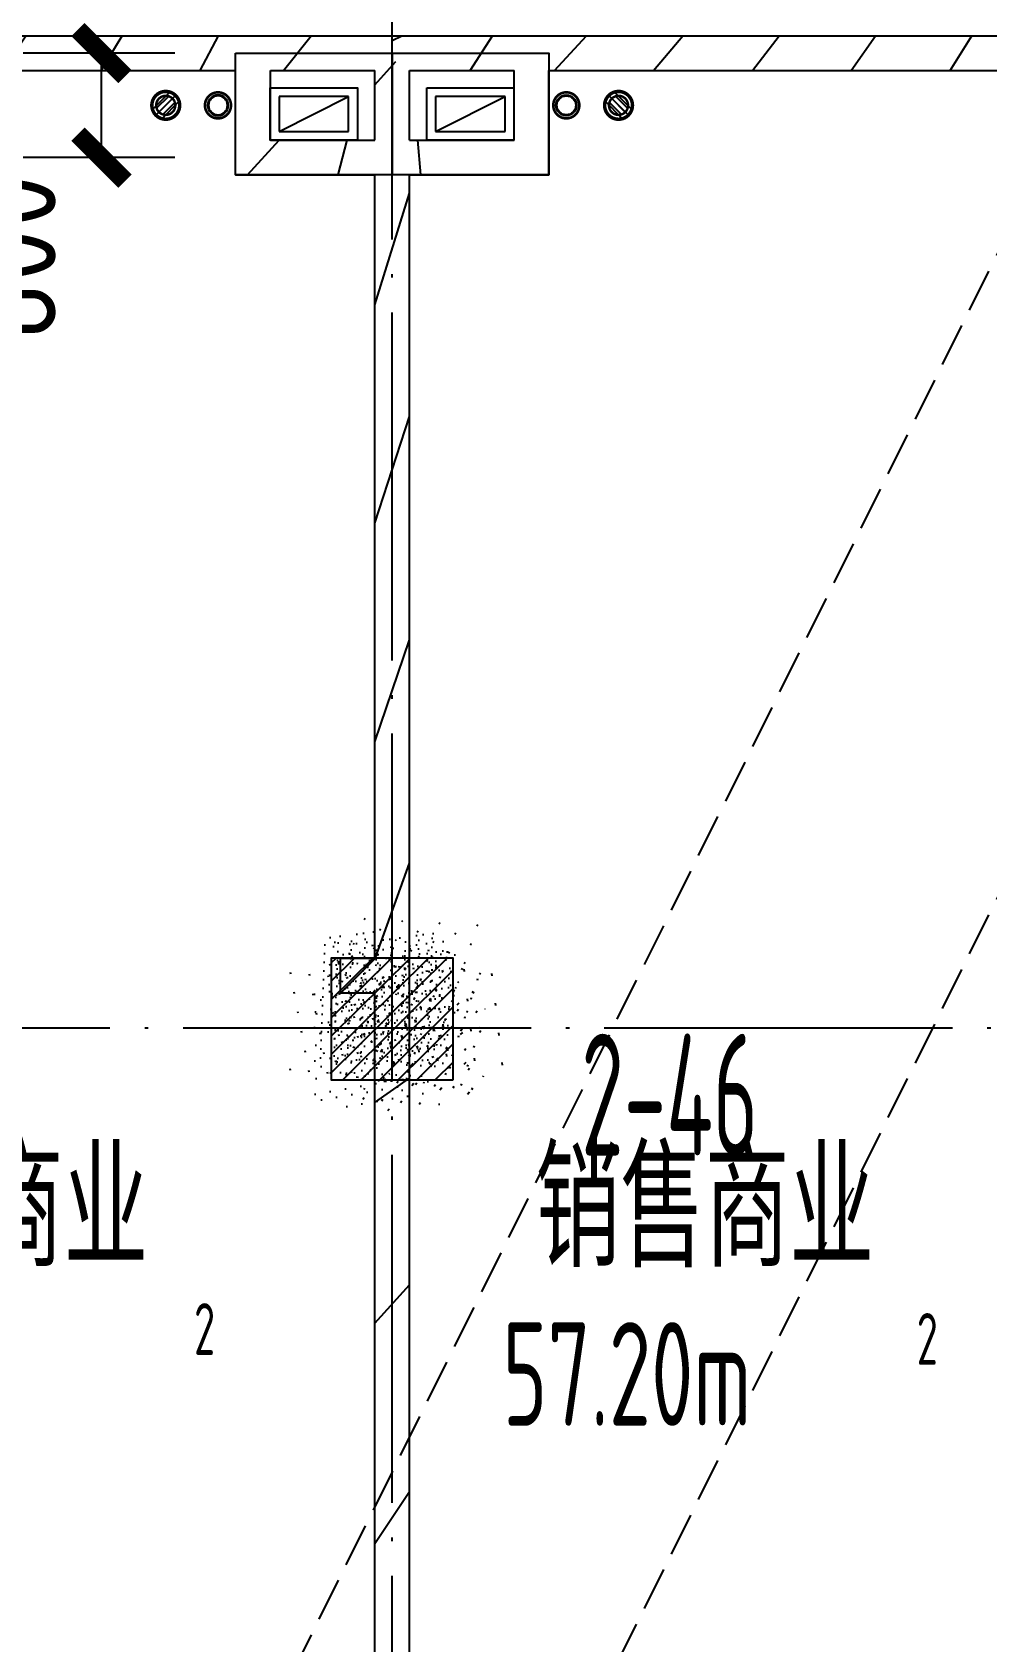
# Model space of a CAD drawing. Header units: inches. Extents: x 0 to 1813292486, y 0 to 3473589894.
# Drawn here: x 600657317 to 600662802, y 3473208889 to 3473218138 of the extents above; entities that cross this region are included whole.
import ezdxf
from ezdxf.enums import TextEntityAlignment as Align

# ---------------------------------------------------------------- set-up
doc = ezdxf.new("R2010")
doc.units = ezdxf.units.IN
doc.header["$LTSCALE"] = 1000
doc.header["$MEASUREMENT"] = 0
for name, pattern in [('AX-MALL-GIRD-200$0$DOTE', [2.4200000000000004, 2, -0.2, 0.02, -0.2]), ('AX-MALL-WALL-P02-QT$0$DASH', [0.35, 0.25, -0.1]), ('AX-MALL-WALL-P02-QT$0$DOTE', [2.4200000000000004, 2, -0.2, 0.02, -0.2]), ('PX-MALL-P02-LG$0$CONTINOUS', [0])]:
    doc.linetypes.add(name, pattern=pattern)
for name, color, linetype in [('A-Anno-Note', 241, 'Continuous'), ('AX-MALL-DIM-P02$0$A-Anno-Dims', 3, 'Continuous'), ('AX-MALL-DIM-P02$0$A-Detl-Thin', 131, 'Continuous'), ('AX-MALL-GIRD-200$0$A-Grid', 222, 'AX-MALL-GIRD-200$0$DOTE'), ('AX-MALL-P02-200$0$A-Anno-Note', 241, 'Continuous'), ('AX-MALL-WALL-P02$0$A-Anno-Note', 241, 'Continuous'), ('AX-MALL-WALL-P02-QT$0$_T_S__T_ELEV_A-STRS', 7, 'Continuous'), ('AX-MALL-WALL-P02-QT$0$A-Detl-Patt', 8, 'Continuous'), ('AX-MALL-WALL-P02-QT$0$A-Detl-Thin', 131, 'Continuous'), ('AX-MALL-WALL-P02-QT$0$A-Wall', 2, 'Continuous'), ('AX-MALL-WALL-P02-QT$0$A-Wall-Patt', 13, 'Continuous'), ('AX-MALL-WALL-P02-QT$0$A-Wind', 4, 'Continuous'), ('AX-MALL-WORD-P02$0$A-Anno-Note', 241, 'Continuous'), ('AX-MALL-WORD-P02$0$A-Spac-Iden', 231, 'Continuous'), ('AX-MALL-ZTKD-P02$0$A-Anno-Note', 241, 'Continuous'), ('MX-MALL-P02-LG$0$M-VT-DUCT-FLG', 40, 'Continuous'), ('MX-MALL-P02-LG$0$M-VT-DUCT-KED', 170, 'Continuous'), ('MX-MALL-P02-LG$0$M-VT-DUCT-SAD', 90, 'Continuous'), ('PX-MALL-P02-LG$0$P-Drain-Fldr', 4, 'Continuous'), ('PX-MALL-P02-LG$0$P-Drain-Fldr-ARCH', 161, 'Continuous'), ('PX-MALL-P02-LG$0$P-Drain-Fldr-W100', 4, 'Continuous'), ('PX-MALL-P02-LG$0$P-Drain-Fldr-W50', 4, 'Continuous'), ('PX-MALL-P02-LG$0$P-Pipe-Risr', 7, 'Continuous'), ('PX-MALL-P02-LG$0$P-Pipe-Risr-Arch', 6, 'Continuous'), ('PX-MALL-P02-LG$0$P-Pipe-Risr-W100', 6, 'Continuous'), ('PX-MALL-P02-LG$0$P-Pipe-Risr-W50', 6, 'Continuous'), ('PX-MALL-P02-LG$0$P-Sewr-Pipe', 123, 'PX-MALL-P02-LG$0$CONTINOUS'), ('SX-MALL-WALL-R-BZ$0$S-COLU', 30, 'Continuous'), ('SX-MALL-WALL-R-BZ$0$S-PATT-WALL', 83, 'Continuous')]:
    doc.layers.add(name, color=color, linetype=linetype)
doc.layers.add('MX-MALL-P02-LG$0$M-AUX-TO-ARCH', color=1, linetype='Continuous', plot=False)
doc.styles.add('AX-MALL-DIM-P02$0$_TCH_DIM_T3', font='gbenor.shx')
doc.styles.add('AX-MALL-WORD-P02$0$_TCH_SPACE', font='gbenor.shx', dxfattribs={"bigfont": 'gbcbig.shx'})
doc.styles.add('AX-MALL-WORD-P02$0$STANDARD', font='gbenor.shx', dxfattribs={"bigfont": 'gbcbig.shx'})
doc.styles.add('PX-MALL-P02-LG$0$jzfz', font='gbenor.shx', dxfattribs={"bigfont": 'gbcbig.shx'})
doc.dimstyles.new('AX-MALL-DIM-P02$0$_TCH_ARCH&&180', dxfattribs={"dimtxt": 535.5, "dimasz": 270, "dimexe": 450, "dimexo": 450, "dimgap": 137.25, "dimtad": 1, "dimdec": 0, "dimzin": 0, "dimdsep": 46, "dimtxsty": 'AX-MALL-DIM-P02$0$_TCH_DIM_T3', "dimblk": 'AX-MALL-DIM-P02$0$_ArchTick', "dimcen": 0.09, "dimclrt": 7, "dimazin": 2, "dimtfac": 1, "dimtdec": 0, "dimtix": 1, "dimtmove": 2, "dimatfit": 3, "dimfxl": 500, "dimtolj": 1, "dimtzin": 0, "dimarcsym": 0})
pattern_1 = [(45, (0, 359.0227), (-353.55353201463, 353.55353201463), [])]

# ---------------------------------------------------------------- blocks, each defined once
blk = doc.blocks.new('AX-MALL-WORD-P02')
at = {"layer": 'AX-MALL-WORD-P02$0$A-Anno-Note', "style": 'AX-MALL-WORD-P02$0$STANDARD'}
for p in [(600454144.3939614, 3473044334.993534), (600458052.7626848, 3473042879.011501)]:
    blk.add_text('销售商业', height=675.177304964539, rotation=339.5681613092015, dxfattribs=at).set_placement(p)
at = {"layer": 'AX-MALL-WORD-P02$0$A-Anno-Note', "style": 'AX-MALL-WORD-P02$0$STANDARD', "width": 0.6}
blk.add_text('2-46', height=700, rotation=339.5681613092015, dxfattribs=at).set_placement((600458522.0933168, 3473043387.185629))
at = {"layer": 'AX-MALL-WORD-P02$0$A-Spac-Iden', "style": 'AX-MALL-WORD-P02$0$_TCH_SPACE', "width": 0.7}
for s, height, p in [('2', 297.5, (600456037.7956065, 3473043090.501932)), ('57.20m', 595, (600457556.3439112, 3473042090.61413)), ('2', 297.5, (600459908.7961916, 3473041587.754042))]:
    blk.add_text(s, height=height, rotation=339.5681613091017, dxfattribs=at).set_placement(p)
blk = doc.blocks.new('AX-MALL-GIRD-200')
at = {"layer": 'AX-MALL-GIRD-200$0$A-Grid'}
for p, q in [((600218521.0220362, 3473133579.090285), (600576417.0261351, 3473000252.327003)), ((600450894.6051974, 3473026022.376194), (600489624.1441464, 3473129986.103275))]:
    blk.add_line(p, q, dxfattribs=at)
blk = doc.blocks.new('AX-MALL-WALL-P02-QT$0$tj')
at = {"layer": 'AX-MALL-WALL-P02-QT$0$A-Detl-Patt'}
h = blk.add_hatch(dxfattribs=at)
h.set_pattern_fill('STEEL', color=256, scale=100.0000000000001, angle=50.43183869082386)
h.set_pattern_definition([(75.00000000004839, (-14278.19445574284, 156289.8254051208), (-153.3407249234246, 41.08752340989569), []), (75.00000000004839, (-14317.88195610046, 156358.5661673546), (-153.3407249234246, 41.08752340989569), [])])
edge = h.paths.add_edge_path()
edge.add_arc((274302.9537697641, 370915.3693751197), 354853.2281302969, 270.9601093956941, 275.9513128638887)
edge.add_line((311095.3180618286, 17974.67259407043), (323404.2928284407, 17664.898229599))
edge.add_arc((337498.5854798314, -5423.033113246463), 27049.98445535583, 84.4296474408203, 121.40245730350341, ccw=False)
edge.add_line((340124.270958662, 21499.21483898163), (352435.6233639717, 23411.5238032341))
edge.add_line((352435.6233639717, 23411.5238032341), (352460.3320846558, 23263.57286787033))
edge.add_arc((262948.9762239404, 558936.3422532297), 543099.989586636, 279.486523026639, 288.5053300047131)
edge.add_line((435325.042740941, 43917.80823612213), (435185.9318172932, 44187.60760259628))
edge.add_arc((262948.9762341097, 558936.342259489), 542799.9895904897, 279.51816553668203, 288.50044427399206, ccw=False)
edge.add_line((352706.5441896915, 23608.95860147476), (352681.7270303965, 23756.88773488998))
edge.add_line((352681.7270303965, 23756.88773488998), (340117.7681742907, 21803.84383869171))
edge.add_arc((337510.0970116529, -5455.006554111635), 27383.29552171703, 84.53552636432372, 121.2026843873002)
edge.add_line((323323.7129554749, 17967.02113437653), (311085.7617697716, 18275.00808191299))
edge.add_arc((274273.8104503512, 371474.5356685471), 355112.6948552598, 270.96411062040687, 275.9501261722048, ccw=False)
edge.add_line((280248.9759351015, 16412.11376953125), (280248.9759185314, 16111.96136569977))
blk = doc.blocks.new('SX-MALL-WALL-R-BZ')
at = {"layer": 'SX-MALL-WALL-R-BZ$0$S-PATT-WALL'}
h = blk.add_hatch(dxfattribs=at)
h.set_pattern_fill('钢筋混凝土', color=256, scale=15, pattern_type=2)
h.set_pattern_definition([(24.56816130816271, (600578611.2237192, 3473080110.365553), (-31.18316059493327, 68.21004687955141), []), (29.56816130816269, (600578611.2237192, 3473080110.365553), (97.53445421719282, -46.37920051396389), [11.25, -123.75]), (334.5681613081628, (600578611.2237192, 3473080110.365553), (19.88439777927527, 112.9961142827297), [9, -99]), (80.01956130816268, (600578619.3515904, 3473080106.50062), (117.4189029658641, 66.61682168402376), [9.5610285, -105.1713168]), (25.75236130816271, (600578621.6965042, 3473080138.478197), (141.3476152528434, -79.15081592627133), [16.875, -185.625]), (76.20376130816268, (600578633.4754679, 3473080131.882288), (182.3878362876093, 87.98253897351975), [14.3415432, -157.75695]), (330.7523613081627, (600578621.6965042, 3473080138.478197), (182.3877676281842, 87.98268140648725), [13.49999999999997, -148.4999999999995]), (0.5681613081627113, (600578633.1346302, 3473080126.213644), (62.82047319493842, -87.84980448085341), [11.24999999999997, -123.7499999999997]), (305.5681613081627, (600578633.1346302, 3473080126.213644), (72.17288941707483, 89.18848104565322), [8.999999999999966, -98.99999999999973]), (51.01956130816269, (600578638.3696649, 3473080118.892823), (134.9933625472827, 1.338571315216136), [9.561028499999967, -105.1713167999997]), (17.06816130816274, (600578611.2237192, 3473080110.365553), (19.14085715648196, 46.15589493569758), [0.75, -97.8, 0.75, -100.5, 0.75, -99.375]), (347.0681613081627, (600578611.2237192, 3473080110.365553), (57.63084700165395, 41.66442755963357), [0.7499999999999979, -57.29999999999986, 0.7499999999999979, -95.54999999999973, 0.7499999999999979, -37.87499999999986]), (307.0681613081626, (600578579.8781208, 3473080122.042708), (73.85474000760384, -31.12342332406966), [0.75, -37.5, 0.75, -117, 0.75, -155.25]), (297.0681613081627, (600578565.8217986, 3473080127.2791), (87.21641676177077, -16.46683783357052), [0.75, -48.75, 0.75, -77.69999999999999, 0.75, -110.25])])
h.paths.add_polyline_path([(600457984.5734487, 3473044051.750153), (600458228.9384309, 3473044707.711856), (600457572.9767281, 3473044952.076838), (600457328.611746, 3473044296.115135)])
at = {"layer": 'SX-MALL-WALL-R-BZ$0$S-COLU'}
blk.add_lwpolyline([(600457984.5734487, 3473044051.750153), (600458228.9384309, 3473044707.711856), (600457572.9767281, 3473044952.076838), (600457328.611746, 3473044296.115135)], close=True, dxfattribs=at)
blk = doc.blocks.new('SX-MALL-WALL-R-2F~3F')
blk.add_blockref('SX-MALL-WALL-R-BZ', (-1.192092895507812e-06, -9.5367431640625e-07))
blk = doc.blocks.new('SX-MALL-WALL-2F~3F')
blk.add_blockref('SX-MALL-WALL-R-2F~3F', (0, 0))
blk = doc.blocks.new('MX-MALL-P02-LG$0$YHJJ-P02')
at = {"layer": 'MX-MALL-P02-LG$0$M-AUX-TO-ARCH'}
for points in [[(64840.29122030735, -58099.99920701981), (65740.29122114182, -58099.99921035767), (65740.29122042656, -58799.99920940399), (64840.29121983051, -58799.99920940399)], [(65040.29122018814, -58299.99920988083), (65540.29122138023, -58299.99921035767), (65540.2912209034, -58599.99920749664), (65040.2912209034, -58599.99920606613)]]:
    blk.add_lwpolyline(points, close=True, dxfattribs=at)
at = {"layer": 'MX-MALL-P02-LG$0$M-AUX-TO-ARCH', "elevation": 2999.999999999997}
for points in [[(65739.7052975893, -58099.99919700623), (66639.70529639721, -58099.99919557571), (66639.70529687405, -58799.9991979599), (65739.70529675484, -58799.99919939041)], [(65939.70529592037, -58299.99919939041), (66439.7052974701, -58299.99919605255), (66439.70529639721, -58599.99920034409), (65939.70529580116, -58599.9991979599)]]:
    blk.add_lwpolyline(points, close=True, dxfattribs=at)
at = {"layer": 'MX-MALL-P02-LG$0$M-VT-DUCT-FLG'}
for p, q in [((65090.29122078419, -58549.99920845032), (65490.29122078419, -58349.99920845032)), ((65989.705296278, -58549.99920129776), (66389.705296278, -58349.99920129776))]:
    blk.add_line(p, q, dxfattribs=at)
at = {"layer": 'MX-MALL-P02-LG$0$M-VT-DUCT-KED'}
for p, q in [((65490.29122078419, -58349.99920845032), (65090.29122078419, -58349.99920845032)), ((65090.29122078419, -58349.99920845032), (65090.29122078419, -58549.99920845032)), ((65490.29122078419, -58549.99920845032), (65490.29122078419, -58349.99920845032)), ((66389.705296278, -58349.99920129776), (65989.705296278, -58349.99920129776)), ((65989.705296278, -58349.99920129776), (65989.705296278, -58549.99920129776)), ((66389.705296278, -58549.99920129776), (66389.705296278, -58349.99920129776)), ((65090.29122078419, -58549.99920845032), (65490.29122078419, -58549.99920845032)), ((65989.705296278, -58549.99920129776), (66389.705296278, -58549.99920129776))]:
    blk.add_line(p, q, dxfattribs=at)
blk = doc.blocks.new('MX-MALL-P02-LG')
at = {"layer": 'MX-MALL-P02-LG$0$M-VT-DUCT-SAD', "rotation": 339.5681613187875}
blk.add_blockref('MX-MALL-P02-LG$0$YHJJ-P02', (600418393.5374048, 3473127097.242905), dxfattribs=at)
blk = doc.blocks.new('AX-MALL-WALL-P02-QT')
at = {"layer": 'AX-MALL-WALL-P02-QT$0$A-Wall-Patt'}
h = blk.add_hatch(dxfattribs=at)
h.set_pattern_fill('普通砖', color=256, scale=200, style=0)
h.set_pattern_definition(pattern_1)
h.paths.add_polyline_path([(600455768.83366, 3473051137.706333), (600455839.2696191, 3473051040.324507), (600458837.9516891, 3473049923.227446), (600458954.9333593, 3473049950.790705), (600459001.4790703, 3473050075.735792), (600455815.3793708, 3473051262.65142)])
h = blk.add_hatch(dxfattribs=at)
h.set_pattern_fill('普通砖', color=256, scale=200, style=0)
h.set_pattern_definition(pattern_1)
h.paths.add_polyline_path([(600458954.9333593, 3473049950.790705), (600459025.3693186, 3473049853.408879), (600459587.6222066, 3473049643.95318), (600459704.6038766, 3473049671.51644), (600459751.1495876, 3473049796.461526), (600459001.4790703, 3473050075.735792)])
h = blk.add_hatch(dxfattribs=at)
h.set_pattern_fill('普通砖', color=256, scale=200, style=0)
h.set_pattern_definition(pattern_1)
h.paths.add_polyline_path([(600458628.49599, 3473049360.974557), (600458885.7321858, 3473049478.57362), (600459025.3693186, 3473049853.408879), (600458954.9333593, 3473049950.790705), (600458837.9516891, 3473049923.227446)])
h = blk.add_hatch(dxfattribs=at)
h.set_pattern_fill('普通砖', color=256, scale=200, style=0)
h.set_pattern_definition(pattern_1)
h.paths.add_polyline_path([(600459704.6038767, 3473049671.51644), (600459775.0398358, 3473049574.134614), (600460337.2927238, 3473049364.678915), (600460454.2743939, 3473049392.242175), (600460500.8201048, 3473049517.187261), (600459751.1495875, 3473049796.461526)])
h = blk.add_hatch(dxfattribs=at)
h.set_pattern_fill('普通砖', color=256, scale=200, style=0)
h.set_pattern_definition(pattern_1)
h.paths.add_polyline_path([(600459506.7846054, 3473049140.499824), (600459635.4027033, 3473049199.299355), (600459775.0398358, 3473049574.134614), (600459704.6038766, 3473049671.51644), (600459587.6222066, 3473049643.95318), (600459447.9850738, 3473049269.117921)])
h = blk.add_hatch(dxfattribs=at)
h.set_pattern_fill('普通砖', color=256, scale=200, style=0)
h.set_pattern_definition(pattern_1)
h.paths.add_polyline_path([(600460454.274394, 3473049392.242174), (600460524.7103533, 3473049294.860348), (600463523.3924233, 3473048177.763287), (600463640.3740932, 3473048205.326547), (600463686.919804, 3473048330.271633), (600460500.8201048, 3473049517.187261)])
h = blk.add_hatch(dxfattribs=at)
h.set_pattern_fill('普通砖', color=256, scale=200, style=0)
h.set_pattern_definition(pattern_1)
h.paths.add_polyline_path([(600458885.7321858, 3473049478.57362), (600458628.49599, 3473049360.974557), (600459378.1665076, 3473049081.700292), (600459506.7846054, 3473049140.499824), (600459447.9850738, 3473049269.117921)])
h = blk.add_hatch(dxfattribs=at)
h.set_pattern_fill('普通砖', color=256, scale=200, style=0)
h.set_pattern_definition(pattern_1)
h.paths.add_polyline_path([(600460197.6555912, 3473048989.843656), (600460315.2546544, 3473048732.60746), (600460524.7103533, 3473049294.860348), (600460454.2743939, 3473049392.242175), (600460337.2927238, 3473049364.678915)])
h = blk.add_hatch(dxfattribs=at)
h.set_pattern_fill('普通砖', color=256, scale=200, style=0)
h.set_pattern_definition(pattern_1)
h.paths.add_polyline_path([(600457834.812025, 3473044747.821962), (600457959.7571112, 3473044701.276251), (600459565.5841368, 3473049011.881726), (600459506.7846054, 3473049140.499824), (600459378.1665076, 3473049081.700292), (600457807.2487649, 3473044864.803632)])
h = blk.add_hatch(dxfattribs=at)
h.set_pattern_fill('普通砖', color=256, scale=200, style=0)
h.set_pattern_definition(pattern_1)
h.paths.add_polyline_path([(600459506.7846054, 3473049140.499824), (600459565.5841368, 3473049011.881726), (600460315.2546544, 3473048732.60746), (600460197.6555912, 3473048989.843656), (600459635.4027033, 3473049199.299355)])
h = blk.add_hatch(dxfattribs=at)
h.set_pattern_fill('普通砖', color=256, scale=200, style=0)
h.set_pattern_definition(pattern_1)
h.paths.add_polyline_path([(600457550.0125692, 3473044747.204569), (600457737.4301986, 3473044677.386003), (600457834.812025, 3473044747.821962), (600457807.2487649, 3473044864.803632), (600457619.8311355, 3473044934.622198)])
h = blk.add_hatch(dxfattribs=at)
h.set_pattern_fill('普通砖', color=256, scale=200, style=0)
h.set_pattern_definition(pattern_1)
h.paths.add_polyline_path([(600454861.5184088, 3473036655.220112), (600454988.9145857, 3473036726.488276), (600457959.7571112, 3473044701.276251), (600457834.812025, 3473044747.821962), (600457737.4301986, 3473044677.386003), (600454793.6485379, 3473036775.238923)])
at = {"layer": 'AX-MALL-WALL-P02-QT$0$_T_S__T_ELEV_A-STRS', "linetype": 'AX-MALL-WALL-P02-QT$0$DOTE', "const_width": 150}
blk.add_lwpolyline([(600342323.0797966, 3473087779.331682), (600442122.9674294, 3473050600.945104), (600441808.7838843, 3473049757.565782), (600449492.9066867, 3473046895.004558), (600449807.0902339, 3473047738.383887), (600449807.0902337, 3473047738.383885), (600451657.2822405, 3473052704.951061), (600496637.5132873, 3473035948.495144)], dxfattribs=at)
at = {"layer": 'AX-MALL-WALL-P02-QT$0$A-Detl-Patt', "linetype": 'AX-MALL-WALL-P02-QT$0$DASH'}
for p, q in [((600443669.6904386, 3473029686.463173), (600463593.2109896, 3473048365.180917)), ((600442378.0469737, 3473026219.237061), (600462301.5675247, 3473044897.954804))]:
    blk.add_line(p, q, dxfattribs=at)
at = {"layer": 'AX-MALL-WALL-P02-QT$0$A-Wall'}
for p, q in [((600455815.3793708, 3473051262.65142), (600459001.4790703, 3473050075.735792)), ((600455839.2696191, 3473051040.324507), (600458837.9516891, 3473049923.227446)), ((600459001.4790703, 3473050075.735792), (600459751.1495876, 3473049796.461526)), ((600458628.49599, 3473049360.974557), (600458837.9516891, 3473049923.227446)), ((600458885.7321858, 3473049478.57362), (600459025.3693186, 3473049853.408879)), ((600459025.3693186, 3473049853.408879), (600459587.6222066, 3473049643.95318)), ((600459751.1495875, 3473049796.461526), (600460500.8201048, 3473049517.187261)), ((600459447.9850738, 3473049269.117921), (600459587.6222066, 3473049643.95318)), ((600459635.4027033, 3473049199.299355), (600459775.0398358, 3473049574.134614)), ((600459775.0398358, 3473049574.134614), (600460337.2927238, 3473049364.678915)), ((600460500.8201048, 3473049517.187261), (600463686.919804, 3473048330.271633)), ((600458885.7321858, 3473049478.57362), (600459447.9850738, 3473049269.117921)), ((600458628.49599, 3473049360.974557), (600459378.1665076, 3473049081.700292)), ((600460197.6555912, 3473048989.843656), (600460337.2927238, 3473049364.678915)), ((600460315.2546544, 3473048732.60746), (600460524.7103533, 3473049294.860348)), ((600460524.7103533, 3473049294.860348), (600463523.3924233, 3473048177.763287)), ((600459635.4027033, 3473049199.299355), (600460197.6555912, 3473048989.843656)), ((600457807.2487649, 3473044864.803632), (600459378.1665076, 3473049081.700292)), ((600457959.7571112, 3473044701.276251), (600459565.5841368, 3473049011.881726)), ((600459565.5841368, 3473049011.881726), (600460315.2546544, 3473048732.60746)), ((600457619.8311355, 3473044934.622198), (600457550.0125692, 3473044747.204569)), ((600457619.8311355, 3473044934.622198), (600457807.2487649, 3473044864.803632)), ((600454793.6485379, 3473036775.238923), (600457737.4301986, 3473044677.386003)), ((600454988.9145857, 3473036726.488276), (600457959.7571112, 3473044701.276251)), ((600457550.0125692, 3473044747.204569), (600457737.4301986, 3473044677.386003))]:
    blk.add_line(p, q, dxfattribs=at)
at = {"layer": 'AX-MALL-WALL-P02-QT$0$A-Detl-Thin'}
for name in ['MX-MALL-P02-LG', 'SX-MALL-WALL-2F~3F']:
    blk.add_blockref(name, (0, 0), dxfattribs=at)
at = {"layer": 'AX-MALL-WALL-P02-QT$0$A-Detl-Thin', "rotation": 339.5681613091762}
blk.add_blockref('AX-MALL-WALL-P02-QT$0$tj', (600144118.6961328, 3473128496.287411), dxfattribs=at)
at = {"layer": 'AX-MALL-WALL-P02-QT$0$A-Wind'}
blk.add_blockref('AX-MALL-GIRD-200', (0, 0), dxfattribs=at)
blk = doc.blocks.new('AX-MALL-WALL-P02')
at = {"layer": 'AX-MALL-WALL-P02$0$A-Anno-Note'}
blk.add_blockref('AX-MALL-WORD-P02', (0, 0), dxfattribs=at)
blk.add_blockref('AX-MALL-WALL-P02-QT', (0, 0), dxfattribs=at)
blk = doc.blocks.new('PX-MALL-P02-LG$0$P-Risr')
at = {"layer": 'PX-MALL-P02-LG$0$P-Pipe-Risr-W50'}
h = blk.add_hatch(color=0, dxfattribs=at)
edge = h.paths.add_edge_path()
edge.add_ellipse((0, 0), major_axis=(47.05795628796547, 47.05795628796547), ratio=0.9999999999999695, start_angle=225.0000000000009, end_angle=405.0000000000009, ccw=False)
edge.add_ellipse((0, 0), major_axis=(47.05795628796764, 47.05795628796764), ratio=0.9999999999998785, start_angle=133.9675974886221, end_angle=225.0000000000035, ccw=False)
edge.add_line((-66.53919663240958, 1.199087783927098), (-54.4367953546693, 1.199087783927098))
edge.add_ellipse((0, 0), major_axis=(-38.50196423560672, 38.50196423560672), ratio=0.9999999999999859, start_angle=43.73814098242129, end_angle=134.9999999999996)
edge.add_ellipse((0, 0), major_axis=(38.50196423561096, 38.50196423561096), ratio=0.9999999999998216, start_angle=225.0000000000051, end_angle=405.0000000000051)
edge.add_ellipse((0, 0), major_axis=(38.50196423560679, 38.50196423560679), ratio=0.9999999999999831, start_angle=45.00000000000048, end_angle=133.7381409824204)
edge.add_line((-54.43679535467527, 1.199087783927098), (-66.53919663241555, 1.199087783927098))
edge.add_ellipse((0, 0), major_axis=(-47.05795628796762, 47.05795628796762), ratio=0.9999999999998742, start_angle=-45.00000000000358, end_angle=43.967597488629224, ccw=False)
at = {"layer": 'PX-MALL-P02-LG$0$P-Pipe-Risr-Arch', "ltscale": 0.7}
blk.add_circle((0, 0), 59.29000000000001, dxfattribs=at)
at = {"layer": 'PX-MALL-P02-LG$0$P-Pipe-Risr-W100', "color": 0, "const_width": 15}
blk.add_lwpolyline([(-75, 0, 1), (75, 0, 1)], format="xyb", close=True, dxfattribs=at)
at = {"layer": 'PX-MALL-P02-LG$0$P-Pipe-Risr-W50'}
blk.add_circle((0, 0), 54.45000000000001, dxfattribs=at)
at = {"layer": 'PX-MALL-P02-LG$0$P-Pipe-Risr', "style": 'PX-MALL-P02-LG$0$jzfz', "width": 0.6, "flags": 1}
for tag, p in [('SYS-MARK', (0.3310501334344735, -45.65933377496549)), ('RANGE', (0.3337570973526454, -45.67887874227017))]:
    blk.add_attdef(tag, text='', height=0.015625, dxfattribs=at).set_placement(p, align=Align.MIDDLE)
blk = doc.blocks.new('PX-MALL-P02-LG$0$A$C5A9C1854')
at = {"layer": 'PX-MALL-P02-LG$0$P-Drain-Fldr-W50', "ltscale": 0.7}
for p, q in [((16.81565596797736, -52.36634142627008), (-52.36634142621187, 16.81565596791916)), ((38.89087296527578, -38.89087296521757), (-38.89087296527578, 38.89087296521757)), ((52.36634142632829, -16.81565596791916), (-16.81565596786095, 52.36634142627008))]:
    blk.add_line(p, q, dxfattribs=at)
at = {"layer": 'PX-MALL-P02-LG$0$P-Drain-Fldr-W50', "ltscale": 0.7, "const_width": 13.75}
blk.add_lwpolyline([(-54.99999999994179, 0, 1), (55.00000000005821, 0, 1)], format="xyb", close=True, dxfattribs=at)
blk = doc.blocks.new('PX-MALL-P02-LG$0$A$C7D2520B3')
at = {"layer": 'PX-MALL-P02-LG$0$P-Drain-Fldr', "ltscale": 0.7}
for p, q in [((25.22348395196605, -78.54951213940512), (-78.54951213931781, 25.22348395187873)), ((58.33630944791366, -58.33630944788456), (-58.33630944791366, 58.33630944788456)), ((78.54951213949244, -25.22348395187873), (-25.22348395179142, 78.54951213940512))]:
    blk.add_line(p, q, dxfattribs=at)
at = {"layer": 'PX-MALL-P02-LG$0$P-Drain-Fldr', "ltscale": 0.7, "const_width": 20}
blk.add_lwpolyline([(5.820766091346741e-11, -80, 1), (5.820766091346741e-11, 80, 1)], format="xyb", close=True, dxfattribs=at)
blk = doc.blocks.new('PX-MALL-P02-LG$0$A$C2257314B')
at = {"layer": 'PX-MALL-P02-LG$0$P-Drain-Fldr-ARCH', "ltscale": 0.7}
for p, q in [((16.81565596797736, -52.36634142627008), (-52.36634142621187, 16.81565596791916)), ((38.89087296527578, -38.89087296521757), (-38.89087296527578, 38.89087296521757)), ((52.36634142632829, -16.81565596791916), (-16.81565596786095, 52.36634142627008))]:
    blk.add_line(p, q, dxfattribs=at)
for start, end in [(0, 180), (180, 0)]:
    blk.add_arc((5.820766091346741e-11, -1.77635683940025e-15), 55, start, end, dxfattribs=at)
blk = doc.blocks.new('PX-MALL-P02-LG$0$P-Drain-Fldr')
blk.add_blockref('PX-MALL-P02-LG$0$A$C2257314B', (0, 0))
at = {"layer": 'PX-MALL-P02-LG$0$P-Drain-Fldr-W100'}
blk.add_blockref('PX-MALL-P02-LG$0$A$C7D2520B3', (0, 0), dxfattribs=at)
at = {"layer": 'PX-MALL-P02-LG$0$P-Drain-Fldr-W50'}
blk.add_blockref('PX-MALL-P02-LG$0$A$C5A9C1854', (0, 0), dxfattribs=at)
blk = doc.blocks.new('PX-MALL-P02-LG')
at = {"layer": 'PX-MALL-P02-LG$0$P-Drain-Fldr', "xscale": -1, "rotation": 339.5681621001151}
blk.add_blockref('PX-MALL-P02-LG$0$P-Drain-Fldr', (600458392.2003331, 3473049875.855644), dxfattribs=at)
at = {"layer": 'PX-MALL-P02-LG$0$P-Drain-Fldr', "rotation": 339.5681605510445}
blk.add_blockref('PX-MALL-P02-LG$0$P-Drain-Fldr', (600460829.7269982, 3473048967.805459), dxfattribs=at)
at = {"layer": 'PX-MALL-P02-LG$0$P-Sewr-Pipe', "ltscale": 0.7, "xscale": -0.9999999999999999, "rotation": 69.5681621001153}
blk.add_blockref('PX-MALL-P02-LG$0$P-Risr', (600458673.3268242, 3473049771.127921), dxfattribs=at)
at = {"layer": 'PX-MALL-P02-LG$0$P-Sewr-Pipe', "ltscale": 0.7, "rotation": 249.5681605510443}
blk.add_blockref('PX-MALL-P02-LG$0$P-Risr', (600460548.6006013, 3473049072.533436), dxfattribs=at)
blk = doc.blocks.new('AX-MALL-ZTKD-P02')
at = {"layer": 'AX-MALL-ZTKD-P02$0$A-Anno-Note'}
blk.add_blockref('AX-MALL-GIRD-200', (0, 0), dxfattribs=at)
blk = doc.blocks.new('AX-MALL-DIM-P02$0$_ArchTick')
at = {"color": 0, "linetype": 'ByBlock', "const_width": 0.4}
blk.add_lwpolyline([(-0.5, -0.5), (0.5, 0.5)], dxfattribs=at)
blk = doc.blocks.new('*D868')
at = {"layer": 'AX-MALL-DIM-P02$0$A-Anno-Dims', "color": 0, "lineweight": -2, "transparency": 16777216}
for p, q in [((600455937.5622779, 3473051590.633773), (600456211.4559227, 3473052325.861256)), ((600456054.3642322, 3473051904.171558), (600459240.4641336, 3473050717.256576)), ((600459123.6621794, 3473050403.71879), (600459397.5558242, 3473051138.946273))]:
    blk.add_line(p, q, dxfattribs=at)
at = {"layer": 'AX-MALL-DIM-P02$0$A-Anno-Dims', "color": 0, "lineweight": -2, "transparency": 16777216, "xscale": 270, "yscale": 270, "zscale": 270}
for p, rotation in [((600456054.3642322, 3473051904.171558), 159.5681726843024), ((600459240.4641336, 3473050717.256576), 339.5681726843023)]:
    blk.add_blockref('AX-MALL-DIM-P02$0$_ArchTick', p, dxfattribs=dict(at, rotation=rotation))
at = {"layer": 'AX-MALL-DIM-P02$0$A-Anno-Dims', "color": 7, "transparency": 16777216, "insert": (600457788.7967045, 3473051690.234795), "char_height": 535.5, "attachment_point": 5, "rotation": 339.5681726843024, "style": 'AX-MALL-DIM-P02$0$_TCH_DIM_T3'}
blk.add_mtext('\\A1;3400', dxfattribs=at)
blk = doc.blocks.new('*D871')
at = {"layer": 'AX-MALL-DIM-P02$0$A-Anno-Dims', "color": 0, "lineweight": -2, "transparency": 16777216}
for p, q in [((600460623.0033443, 3473049845.170549), (600460896.8969893, 3473050580.398033)), ((600460739.8052988, 3473050158.708336), (600463925.905185, 3473048971.793358)), ((600463809.1032305, 3473048658.255572), (600464082.9968755, 3473049393.483056))]:
    blk.add_line(p, q, dxfattribs=at)
at = {"layer": 'AX-MALL-DIM-P02$0$A-Anno-Dims', "color": 0, "lineweight": -2, "transparency": 16777216, "xscale": 270, "yscale": 270, "zscale": 270}
for p, rotation in [((600460739.8052988, 3473050158.708336), 159.5681726841965), ((600463925.905185, 3473048971.793358), 339.5681726841965)]:
    blk.add_blockref('AX-MALL-DIM-P02$0$_ArchTick', p, dxfattribs=dict(at, rotation=rotation))
at = {"layer": 'AX-MALL-DIM-P02$0$A-Anno-Dims', "color": 7, "transparency": 16777216, "insert": (600462474.2377633, 3473049944.771574), "char_height": 535.5, "attachment_point": 5, "rotation": 339.5681726841965, "style": 'AX-MALL-DIM-P02$0$_TCH_DIM_T3'}
blk.add_mtext('\\A1;3400', dxfattribs=at)
blk = doc.blocks.new('*D902')
at = {"layer": 'AX-MALL-DIM-P02$0$A-Anno-Dims', "color": 0, "lineweight": -2, "transparency": 16777216}
for p, q in [((600458544.8808017, 3473050139.120811), (600457729.046773, 3473050443.0428)), ((600457941.2800593, 3473049723.696078), (600458150.7364602, 3473050285.951082)), ((600458335.4244008, 3473049576.865807), (600457519.5903721, 3473049880.787796))]:
    blk.add_line(p, q, dxfattribs=at)
at = {"layer": 'AX-MALL-DIM-P02$0$A-Anno-Dims', "color": 0, "lineweight": -2, "transparency": 16777216, "xscale": 270, "yscale": 270, "zscale": 270}
for p, rotation in [((600458150.7364602, 3473050285.951082), 69.56816903715516), ((600457941.2800593, 3473049723.696078), 249.5681690371551)]:
    blk.add_blockref('AX-MALL-DIM-P02$0$_ArchTick', p, dxfattribs=dict(at, rotation=rotation))
at = {"layer": 'AX-MALL-DIM-P02$0$A-Anno-Dims', "color": 7, "transparency": 16777216, "insert": (600457244.0226554, 3473049373.096712), "char_height": 535.5, "attachment_point": 5, "rotation": 69.56816903715516, "style": 'AX-MALL-DIM-P02$0$_TCH_DIM_T3'}
blk.add_mtext('\\A1;600', dxfattribs=at)
blk = doc.blocks.new('AX-MALL-DIM-P02')
at = {"layer": 'AX-MALL-DIM-P02$0$A-Detl-Thin'}
blk.add_blockref('AX-MALL-ZTKD-P02', (-2.384185791015625e-06, 9.5367431640625e-07), dxfattribs=at)
at = {"layer": 'AX-MALL-DIM-P02$0$A-Anno-Dims'}
for p1, p2, distance, picture, middle in [((600455780.4705873, 3473051168.944076), (600458966.5704887, 3473049982.029093), 784.5872678623757, '*D868', (600457788.7967045, 3473051690.234795)), ((600460465.911654, 3473049423.480853), (600463652.01154, 3473048236.565876), 784.5872665218603, '*D871', (600462474.2377633, 3473049944.771574))]:
    dim = blk.add_aligned_dim(p1=p1, p2=p2, distance=distance, dimstyle='AX-MALL-DIM-P02$0$_TCH_ARCH&&180', dxfattribs=at)
    dim.commit()
    dim.dimension.update_dxf_attribs({"geometry": picture, "text_midpoint": middle})
dim = blk.add_linear_dim(base=(600458150.7364602, 3473050285.951082), p1=(600458757.1140879, 3473049419.774089), p2=(600458966.5704888, 3473049982.029093), angle=69.56816903715516, dimstyle='AX-MALL-DIM-P02$0$_TCH_ARCH&&180', dxfattribs=at)
dim.commit()
dim.dimension.update_dxf_attribs({"geometry": '*D902', "text_midpoint": (600457244.0226554, 3473049373.096712), "dimtype": 129})
blk = doc.blocks.new('AX-MALL-P02-200')
at = {"layer": 'AX-MALL-P02-200$0$A-Anno-Note'}
blk.add_blockref('AX-MALL-WALL-P02', (0, 0), dxfattribs=at)
for name in ['AX-MALL-DIM-P02', 'PX-MALL-P02-LG']:
    blk.add_blockref(name, (0, 0), dxfattribs=at)

msp = doc.modelspace()

# ---------------------------------------------------------------- block references
at = {"layer": 'A-Anno-Note', "rotation": 20.43183869077545}
msp.add_blockref('AX-MALL-P02-200', (1250392458.527329, 9048125.682563305), dxfattribs=at)

doc.saveas('drawing.dxf')
